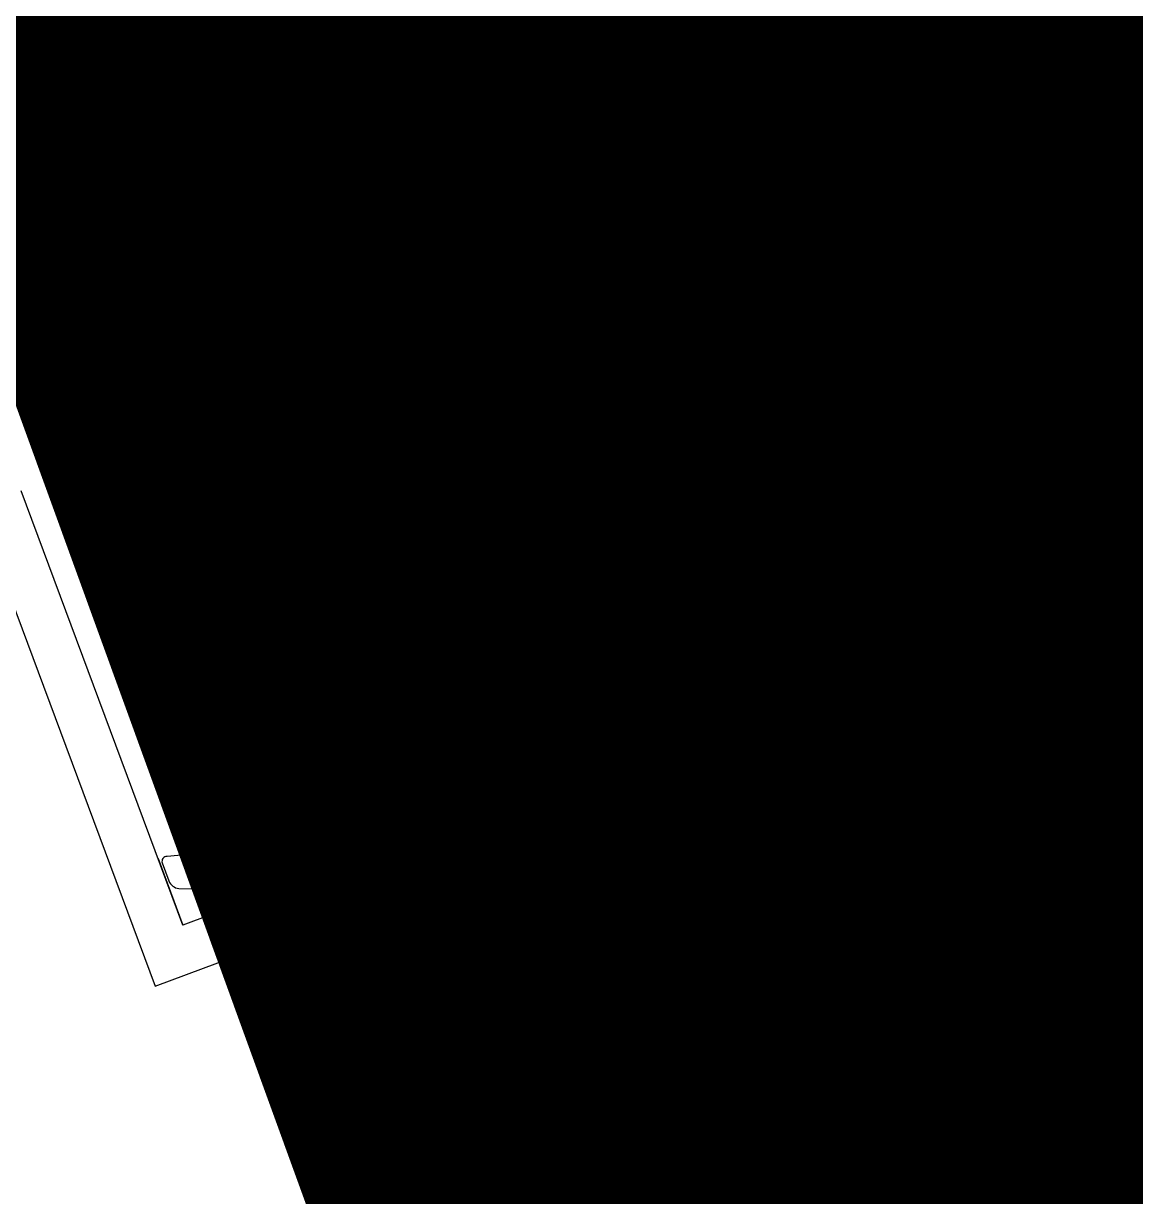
# Model space of a CAD drawing. Extents: x 12199666 to 24617114, y 1197707 to 2548648.
# Drawn here: x 12289823.94 to 12289870.87, y 1271984.52 to 1272034.03 of the extents above; entities that cross this region are included whole.
import ezdxf

# ---------------------------------------------------------------- set-up
doc = ezdxf.new("R2010")
doc.units = 0
doc.header["$LTSCALE"] = 10
doc.header["$MEASUREMENT"] = 0
for name, pattern in [('TX-PLAN-T1-F11$0$ACAD_ISO04W100', [30, 24, -3, 0, -3]), ('TX-PLAN-T1-F11$0$CONTINOUS', [0]), ('TX-PLAN-T1-F11$0$DASHED', [0.75, 0.5, -0.25])]:
    doc.linetypes.add(name, pattern=pattern)
for name, color, linetype in [('TX-PLAN-T1-F11$0$01', 1, 'Continuous'), ('TX-PLAN-T1-F11$0$F-Alum', 4, 'Continuous'), ('TX-PLAN-T1-F11$0$F-center', 6, 'TX-PLAN-T1-F11$0$ACAD_ISO04W100'), ('TX-PLAN-T1-F11$0$F-dashed line', 8, 'TX-PLAN-T1-F11$0$DASHED'), ('TX-PLAN-T1-F11$0$F-Glass', 5, 'Continuous'), ('TX-PLAN-T1-F11$0$F_MISC', 8, 'Continuous'), ('TX-PLAN-T1-F11$0$HAT', 155, 'Continuous'), ('TX-PLAN-T1-F11$0$Hatch', 8, 'Continuous'), ('TX-PLAN-T1-F11$0$Hatch @ 1 VP1', 8, 'Continuous'), ('TX-PLAN-T1-F11$0$Hatch @ 1 VPModel', 8, 'Continuous'), ('TX-PLAN-T1-F11$0$PJ', 4, 'Continuous'), ('TX-PLAN-T1-F11$0$TC', 4, 'Continuous')]:
    doc.layers.add(name, color=color, linetype=linetype)
for name, color, linetype, lineweight in [('TX-PLAN-T1-F11$0$_EDO-ALUMINIUM-SECTION', 90, 'Continuous', 30), ('TX-PLAN-T1-F11$0$A-ANNO-SYMB', 7, 'Continuous', 25), ('TX-PLAN-T1-F11$0$幕墙线', 114, 'Continuous', 30)]:
    doc.layers.add(name, color=color, linetype=linetype, lineweight=lineweight)
doc.layers.add('TX-PLAN-T1-F11$0$bangong', color=5, linetype='Continuous', true_color=0x0000ff)

# ---------------------------------------------------------------- blocks, each defined once
blk = doc.blocks.new('*U340')
at = {"layer": 'TX-PLAN-T1-F11$0$Hatch @ 1 VP1'}
h = blk.add_hatch(dxfattribs=at)
h.set_pattern_fill('M_GASKET-PISA', color=256, style=0, pattern_type=2)
h.set_pattern_definition([(35.42361603529756, (46.60972058696914, 1.263505759628975), (-0.8694256507828639, 1.222333439680349), []), (125.4236160352975, (46.60972058696914, 1.263505759628975), (-1.222333439680349, -0.8694256507828639), [])])
edge = h.paths.add_edge_path()
edge.add_arc((-1.005758292417113, 2.700000001565058), 1.500000000000064, 269.9999999999914, 310.5724313148193)
edge.add_line((-0.03014508089836454, 1.560623478412708), (1.229683999648614, 2.639376524703948))
edge.add_arc((2.205297211167363, 1.500000001551598), 1.500000000000089, 89.99999999999142, 130.5724313148186, ccw=False)
edge.add_line((2.20529721116759, 3.000000001551598), (2.741785272946117, 3.00000000156524))
edge.add_arc((2.741785272946345, 6.00000000156524), 3.000000000000028, 269.9999999999956, 323.2382780301331)
edge.add_line((5.145179432466875, 4.204534459154274), (7.713046174758574, 7.641857975019775))
edge.add_arc((7.793159313408751, 7.58200912360553), 0.09999999999985255, 115.93827802975, 143.2382780298942, ccw=False)
edge.add_line((7.749419046879666, 7.671935699677306), (9.503507258835953, 8.525123814462859))
edge.add_arc((9.394279516007828, 8.750000003056812), 0.249999999999963, 295.9069544241082, 449.9999999998437)
edge.add_line((9.39427951600851, 9.000000003056812), (6.620583798811595, 9.000000003062269))
edge.add_line((6.620583798811595, 9.000000003062269), (4.773622509620282, 8.04671219667307))
edge.add_arc((3.62699862340969, 10.26825527831079), 2.499999999999945, 214.0621029693552, 297.299999999996, ccw=False)
edge.add_arc((1.307391891253701, 8.70000000312939), 0.2999999999997213, 34.06210296926611, 89.99999999978287)
edge.add_line((1.307391891254838, 9.000000003128662), (-1.589216802361761, 9.000000003135028))
edge.add_arc((-1.589216802362216, 8.750000003135028), 0.2499999999999152, 89.99999999989583, 256.4770942316625)
edge.add_line((-1.64767532243286, 8.506930874220416), (-0.02726917610675628, 8.096945104279257))
edge.add_arc((-0.05179766443939116, 7.999999999915417), 0.0999999999999834, -90.00000000013023, 75.80132993312759, ccw=False)
edge.add_line((-0.05179766443961853, 7.899999999915053), (-0.108955418213327, 7.899999999915053))
edge.add_arc((-0.1089554182137817, 10.39999999991505), 2.499999999999434, 215.2344178976467, 270.00000000001046, ccw=False)
edge.add_arc((-2.2326314786485, 8.900000003135574), 0.1000000000007252, 35.234417898605, 90.00000000078164)
edge.add_line((-2.232631478649864, 9.000000003135938), (-4.881168839528527, 9.000000003142304))
edge.add_arc((-4.881168839528982, 8.750000003142304), 0.2500000000000154, 89.99999999989578, 256.4770942317193)
edge.add_line((-4.939627359599399, 8.506930874227692), (-3.319221213273295, 8.096945104286533))
edge.add_arc((-3.34374970160593, 7.999999999922693), 0.0999999999999834, -90.00000000013023, 75.80132993312759, ccw=False)
edge.add_line((-3.343749701606157, 7.899999999922329), (-3.400907455379411, 7.899999999922329))
edge.add_arc((-3.400907455379865, 10.39999999992233), 2.499999999999949, 214.3262280799825, 270.0000000000104, ccw=False)
edge.add_arc((-5.548092091564513, 8.933849210224253), 0.1000000000000372, 34.32622808016425, 110.1544525972612)
edge.add_arc((-6.443927377176806, 11.37464398673728), 2.499999999999543, 265.3665045616222, 290.154452597025, ccw=False)
edge.add_line((-6.645881460149894, 8.88281442828611), (-8.091786761774756, 9.000000003144123))
edge.add_arc((-8.111982170071997, 8.750817047299279), 0.2499999999999778, 85.36650456163848, 250.7880419743665)
edge.add_line((-8.194248104436383, 8.514740119067937), (-7.412072788158412, 8.239907198840228))
edge.add_arc((-8.075076055456293, 6.352997909141777), 1.999999999999966, 8.473551534714375, 70.64005609634751, ccw=False)
edge.add_line((-6.096908078050546, 6.64770361517094), (-5.244518011203127, 2.024790390883936))
edge.add_arc((-4.749999999999773, 2.098627621301603), 0.5000000000001517, 188.4921821239047, 359.9999999997688)
edge.add_line((-4.249999999999773, 2.098627621299784), (-4.249999999999773, 2.700000001565058))
edge.add_arc((-3.949999999999818, 2.700000001565058), 0.3000000000000682, 90, 180.0000000000217, ccw=False)
edge.add_line((-3.949999999999818, 3.00000000156524), (-1.55130166063168, 3.00000000156524))
edge.add_arc((-1.55130166063168, 2.700000001565058), 0.3000000000000966, 2.7114310796605423e-11, 90, ccw=False)
edge.add_line((-1.251301660631498, 2.700000001565058), (-1.251301660631498, 1.400000001564877))
edge.add_arc((-1.051301660631452, 1.400000001564877), 0.1999999999999602, 180.0000000000408, 270)
edge.add_line((-1.051301660631452, 1.200000001565058), (-1.00575829241734, 1.200000001565058))
edge = h.paths.add_edge_path(flags=16)
edge.add_arc((-1.310476532774146, 5.200000001565058), 0.4999999999999456, 188.3111422397304, 269.9999999999739)
edge.add_line((-1.310476532774373, 4.700000001565058), (1.520024613216037, 4.700000001565058))
edge.add_arc((1.520024613216037, 5.200000001565058), 0.4999999999999762, 270, 323.238278030144)
edge.add_line((1.920590306469421, 4.900755744496564), (2.29411737345049, 5.400755744496564))
edge.add_arc((1.893551680196879, 5.700000001565058), 0.5000000000000022, 323.2382780301569, 450)
edge.add_line((1.893551680196879, 6.200000001565058), (-1.456559369031083, 6.200000001565058))
edge.add_arc((-1.456559369031311, 5.700000001565058), 0.4999999999998603, 89.99999999997395, 188.3111422397347)
edge.add_line((-1.95130821782368, 5.627725686498707), (-1.80522538156697, 5.127725686498707))
at = {"layer": 'TX-PLAN-T1-F11$0$Hatch @ 1 VPModel'}
h = blk.add_hatch(dxfattribs=at)
h.set_pattern_fill('M_GASKET-PISA', color=256, style=0, pattern_type=2)
h.set_pattern_definition([(45, (45.74999999999977, 8.999999999998408), (-1.060660171779821, 1.060660171779821), []), (135, (45.74999999999977, 8.999999999998408), (-1.060660171779821, -1.060660171779821), [])])
edge = h.paths.add_edge_path()
edge.add_arc((-1.005758292417113, 2.700000001565058), 1.500000000000064, 269.9999999999914, 310.5724313148193)
edge.add_line((-0.03014508089836454, 1.560623478412708), (1.229683999648614, 2.639376524703948))
edge.add_arc((2.205297211167363, 1.500000001551598), 1.500000000000089, 89.99999999999142, 130.5724313148186, ccw=False)
edge.add_line((2.20529721116759, 3.000000001551598), (2.741785272946117, 3.00000000156524))
edge.add_arc((2.741785272946345, 6.00000000156524), 3.000000000000028, 269.9999999999956, 323.2382780301331)
edge.add_line((5.145179432466875, 4.204534459154274), (7.713046174758574, 7.641857975019775))
edge.add_arc((7.793159313408751, 7.58200912360553), 0.09999999999985255, 115.93827802975, 143.2382780298942, ccw=False)
edge.add_line((7.749419046879666, 7.671935699677306), (9.503507258835953, 8.525123814462859))
edge.add_arc((9.394279516007828, 8.750000003056812), 0.249999999999963, 295.9069544241082, 449.9999999998437)
edge.add_line((9.39427951600851, 9.000000003056812), (6.620583798811595, 9.000000003062269))
edge.add_line((6.620583798811595, 9.000000003062269), (4.773622509620282, 8.04671219667307))
edge.add_arc((3.62699862340969, 10.26825527831079), 2.499999999999945, 214.0621029693552, 297.299999999996, ccw=False)
edge.add_arc((1.307391891253701, 8.70000000312939), 0.2999999999997213, 34.06210296926611, 89.99999999978287)
edge.add_line((1.307391891254838, 9.000000003128662), (-1.589216802361761, 9.000000003135028))
edge.add_arc((-1.589216802362216, 8.750000003135028), 0.2499999999999152, 89.99999999989583, 256.4770942316625)
edge.add_line((-1.64767532243286, 8.506930874220416), (-0.02726917610675628, 8.096945104279257))
edge.add_arc((-0.05179766443939116, 7.999999999915417), 0.0999999999999834, -90.00000000013023, 75.80132993312759, ccw=False)
edge.add_line((-0.05179766443961853, 7.899999999915053), (-0.108955418213327, 7.899999999915053))
edge.add_arc((-0.1089554182137817, 10.39999999991505), 2.499999999999434, 215.2344178976467, 270.00000000001046, ccw=False)
edge.add_arc((-2.2326314786485, 8.900000003135574), 0.1000000000007252, 35.234417898605, 90.00000000078164)
edge.add_line((-2.232631478649864, 9.000000003135938), (-4.881168839528527, 9.000000003142304))
edge.add_arc((-4.881168839528982, 8.750000003142304), 0.2500000000000154, 89.99999999989578, 256.4770942317193)
edge.add_line((-4.939627359599399, 8.506930874227692), (-3.319221213273295, 8.096945104286533))
edge.add_arc((-3.34374970160593, 7.999999999922693), 0.0999999999999834, -90.00000000013023, 75.80132993312759, ccw=False)
edge.add_line((-3.343749701606157, 7.899999999922329), (-3.400907455379411, 7.899999999922329))
edge.add_arc((-3.400907455379865, 10.39999999992233), 2.499999999999949, 214.3262280799825, 270.0000000000104, ccw=False)
edge.add_arc((-5.548092091564513, 8.933849210224253), 0.1000000000000372, 34.32622808016425, 110.1544525972612)
edge.add_arc((-6.443927377176806, 11.37464398673728), 2.499999999999543, 265.3665045616222, 290.154452597025, ccw=False)
edge.add_line((-6.645881460149894, 8.88281442828611), (-8.091786761774756, 9.000000003144123))
edge.add_arc((-8.111982170071997, 8.750817047299279), 0.2499999999999778, 85.36650456163848, 250.7880419743665)
edge.add_line((-8.194248104436383, 8.514740119067937), (-7.412072788158412, 8.239907198840228))
edge.add_arc((-8.075076055456293, 6.352997909141777), 1.999999999999966, 8.473551534714375, 70.64005609634751, ccw=False)
edge.add_line((-6.096908078050546, 6.64770361517094), (-5.244518011203127, 2.024790390883936))
edge.add_arc((-4.749999999999773, 2.098627621301603), 0.5000000000001517, 188.4921821239047, 359.9999999997688)
edge.add_line((-4.249999999999773, 2.098627621299784), (-4.249999999999773, 2.700000001565058))
edge.add_arc((-3.949999999999818, 2.700000001565058), 0.3000000000000682, 90, 180.0000000000217, ccw=False)
edge.add_line((-3.949999999999818, 3.00000000156524), (-1.55130166063168, 3.00000000156524))
edge.add_arc((-1.55130166063168, 2.700000001565058), 0.3000000000000966, 2.7114310796605423e-11, 90, ccw=False)
edge.add_line((-1.251301660631498, 2.700000001565058), (-1.251301660631498, 1.400000001564877))
edge.add_arc((-1.051301660631452, 1.400000001564877), 0.1999999999999602, 180.0000000000408, 270)
edge.add_line((-1.051301660631452, 1.200000001565058), (-1.00575829241734, 1.200000001565058))
edge = h.paths.add_edge_path(flags=16)
edge.add_arc((-1.310476532774146, 5.200000001565058), 0.4999999999999456, 188.3111422397304, 269.9999999999739)
edge.add_line((-1.310476532774373, 4.700000001565058), (1.520024613216037, 4.700000001565058))
edge.add_arc((1.520024613216037, 5.200000001565058), 0.4999999999999762, 270, 323.238278030144)
edge.add_line((1.920590306469421, 4.900755744496564), (2.29411737345049, 5.400755744496564))
edge.add_arc((1.893551680196879, 5.700000001565058), 0.5000000000000022, 323.2382780301569, 450)
edge.add_line((1.893551680196879, 6.200000001565058), (-1.456559369031083, 6.200000001565058))
edge.add_arc((-1.456559369031311, 5.700000001565058), 0.4999999999998603, 89.99999999997395, 188.3111422397347)
edge.add_line((-1.95130821782368, 5.627725686498707), (-1.80522538156697, 5.127725686498707))
blk = doc.blocks.new('TX-PLAN-T1-F11$0$A$C08103915')
at = {"layer": 'TX-PLAN-T1-F11$0$Hatch'}
blk.add_blockref('*U340', (0, 0), dxfattribs=at)
blk = doc.blocks.new('*U170')
at = {"layer": 'TX-PLAN-T1-F11$0$HAT'}
h = blk.add_hatch(dxfattribs=at)
h.set_pattern_fill('ANSI33', color=256, scale=0.8333333333333334)
h.set_pattern_definition([(45, (-71600.10462562989, -19870.70319001427), (-1.870886691889406, 1.870886691889406), []), (45, (-71598.23373812989, -19870.70319001427), (-1.870886691889406, 1.870886691889406), [1.322916666666667, -0.6614583333333337])])
edge = h.paths.add_edge_path()
edge.add_arc((5, 18.47060166783501), 19.13538936034043, 254.8530260690202, 285.14697393097975, ccw=False)
edge.add_line((0, -5.921189464667496e-16), (0, -7.911287266330572))
edge.add_arc((5, -8.171557151248035), 5.006769458742329, 2.979783772836811, 177.0202162271633, ccw=False)
edge.add_line((10, -7.911287266330572), (10, -8.881784197001252e-16))
h = blk.add_hatch(dxfattribs=at)
h.set_pattern_fill('HEX', color=256, scale=0.8333333333333334)
h.set_pattern_definition([(0, (-71600.10462562989, -19870.70319001427), (0, 1.374815), [0.79375, -1.5875]), (120, (-71600.10462562989, -19870.70319001427), (-1.190624715503903, -0.6874074999999996), [0.7937499999999992, -1.587499999999998]), (59.99999999999999, (-71599.31087562989, -19870.70319001427), (-1.190624715503903, 0.6874075000000001), [0.7937499999999998, -1.5875])])
edge = h.paths.add_edge_path()
edge.add_arc((5, -8.17155715124803), 5.006769458742329, 0, 360)
at = {"layer": 'TX-PLAN-T1-F11$0$01'}
blk.add_lwpolyline([(10, -5.921189464667496e-16, -0.1329575385010826), (0, -5.921189464667496e-16), (0, -7.911287266330572, -0.9492999147649731), (10, -7.911287266330572)], format="xyb", close=True, dxfattribs=at)
blk.add_circle((5, -8.17155715124803), 5.006769458742329, dxfattribs=at)
blk = doc.blocks.new('*U163')
at = {"linetype": 'Continuous'}
blk.add_hatch(color=4, dxfattribs=at).paths.add_polyline_path([(-39.56000000512402, 1.000000000547189), (-39.55999974921176, 715.1501505394342), (-41.07999974921176, 715.1501505388864), (-41.08000000512402, 0.9999999999995453)])
at = {"layer": 'TX-PLAN-T1-F11$0$TC'}
h = blk.add_hatch(dxfattribs=at)
h.set_pattern_fill('ANSI31', color=256, scale=0.5, style=0)
h.set_pattern_definition([(45, (41571.46289831595, 2291.421798867439), (-1.122532015133644, 1.122532015133644), [])])
h.paths.add_polyline_path([(-32.06000000512402, 19.99999538405465), (-32.06000001701294, 11.49999538405465), (-33.56000002024346, 11.49999538405465), (-33.56000000835455, 19.99999538405465)])
h = blk.add_hatch(dxfattribs=at)
h.set_pattern_fill('ANSI31', color=256, scale=0.5, style=0)
h.set_pattern_definition([(45, (41571.46289831595, 2291.421798879027), (-1.122532015133644, 1.122532015133644), [])])
h.paths.add_polyline_path([(-23.06000000865286, 19.99999538405465), (-23.05999999676395, 11.49999538405465), (-21.55999999353342, 11.49999538405465), (-21.56000000542234, 19.99999538405465)])
h = blk.add_hatch(dxfattribs=at)
h.set_pattern_fill('ANSI31', color=256, scale=0.5, style=0)
h.set_pattern_definition([(45, (41571.46289831595, 2291.421798876314), (-1.122532015133644, 1.122532015133644), [])])
h.paths.add_polyline_path([(-23.05999999999447, 19.99999538405465), (-23.05999998811283, 11.49999538405465), (-21.55999998488231, 11.49999538405465), (-21.55999999676395, 19.99999538405465)])
h = blk.add_hatch(dxfattribs=at)
h.set_pattern_fill('HONEY', color=256, scale=0.3, style=0)
h.set_pattern_definition([(0, (41571.46289831595, 2291.421798879027), (1.42875, 0.8248889999999999), [0.9524999999999999, -1.905]), (120, (41571.46289831595, 2291.421798879027), (-1.428749829302342, 0.8248892956570172), [0.9524999999999981, -1.904999999999996]), (59.99999999999999, (41571.46289831595, 2291.421798879027), (1.706976584081587e-07, 1.649778295657017), [-1.905, 0.9524999999999999])])
h.paths.add_polyline_path([(-24.89137084665388, 10.79999538405756), (-23.8599999967523, 11.83136623395914), (-23.8599999967523, 19.19999538405902), (-31.26000000836619, 19.19999538405902), (-31.26000000836619, 11.83136623395914), (-30.22862915846461, 10.79999538405756)])
h = blk.add_hatch(dxfattribs=at)
h.set_pattern_fill('ANSI37', color=256, scale=0.5, style=0)
h.set_pattern_definition([(45, (41571.46289831595, 2291.421798879027), (-1.122532015133644, 1.122532015133644), []), (135, (41571.46289831595, 2291.421798879027), (-1.122532015133644, -1.122532015133644), [])])
edge = h.paths.add_edge_path()
edge.add_line((-27.560000006521, 9.999995384054653), (-30.56000000835455, 9.999995384054653))
edge.add_line((-30.56000000835455, 9.999995384054653), (-32.06000000835455, 11.49999538405465))
edge.add_line((-32.06000000835455, 11.49999538405465), (-33.56000000512402, 11.49999538405465))
edge.add_line((-33.56000000512402, 11.49999538405465), (-33.56000000512402, 1.000000001267761))
edge.add_line((-33.56000000512402, 1.000000001267761), (-34.56000000512402, 1.267761007284207e-09))
edge.add_arc((-27.56000000688844, -31.14559677375994), 31.92253433623205, 77.33320347818409, 102.66679652181591, ccw=False)
edge.add_line((-20.56000000865286, 1.267761007284207e-09), (-21.56000000865286, 1.000000001267761))
edge.add_line((-21.56000000865286, 1.000000001267761), (-21.56000000865286, 11.49999538405465))
edge.add_line((-21.56000000865286, 11.49999538405465), (-23.06000000542234, 11.49999538405465))
edge.add_line((-23.06000000542234, 11.49999538405465), (-24.56000000542234, 9.999995384054653))
edge.add_line((-24.56000000542234, 9.999995384054653), (-27.560000006521, 9.999995384054653))
at = {"color": 4, "linetype": 'Continuous'}
blk.add_lwpolyline([(-39.56000000512402, 1.000000000547189), (-39.55999974921176, 715.1501505394342), (-41.07999974921176, 715.1501505388864), (-41.08000000512402, 0.9999999999995453)], close=True, dxfattribs=at)
at = {"layer": 'TX-PLAN-T1-F11$0$F-Glass'}
for points in [[(-49.07999974921176, 715.1501505388866), (-49.08000000512402, 0.9999999999995453), (-48.08000000512402, -4.547473508864641e-13), (-42.08000000512402, -4.547473508864641e-13), (-41.08000000512402, 0.9999999999995453), (-41.07999974921176, 715.1501505388868)], [(-33.55999974921176, 715.150150540155), (-33.56000000512402, 1.000000001267765), (-34.56000000512402, 1.267764559997886e-09), (-38.56000000512402, 5.471889608088532e-10), (-39.56000000512402, 1.000000000547189), (-39.55999974921176, 715.1501505394344)], [(-21.55999974408948, 715.150150540155), (-21.55999999999447, 1.000000001267765), (-20.55999999999447, 1.267764559997886e-09), (-16.55999999999447, 1.267764559997886e-09), (-15.55999999999447, 1.000000001267765), (-15.55999974408948, 715.150150540155)]]:
    blk.add_lwpolyline(points, dxfattribs=at)
at = {"layer": 'TX-PLAN-T1-F11$0$PJ'}
for points in [[(-32.06000000512402, 19.99999538405465), (-32.06000001701294, 11.49999538405465), (-33.56000002024346, 11.49999538405465), (-33.56000000835455, 19.99999538405465)], [(-23.06000000865286, 19.99999538405465), (-23.05999999676395, 11.49999538405465), (-21.55999999353342, 11.49999538405465), (-21.56000000542234, 19.99999538405465)], [(-23.05999999999447, 19.99999538405465), (-23.05999998811283, 11.49999538405465), (-21.55999998488231, 11.49999538405465), (-21.55999999676395, 19.99999538405465)]]:
    blk.add_lwpolyline(points, close=True, dxfattribs=at)
at = {"layer": 'TX-PLAN-T1-F11$0$PJ', "ltscale": 3}
for points in [[(-24.55999999676395, 9.999995384054653), (-23.05999999676395, 11.49999538405465), (-23.05999999676395, 19.99999538405465), (-32.06000000835455, 19.99999538405465), (-32.06000000835455, 11.49999538405465), (-30.56000000835455, 9.999995384054653)], [(-24.89137084665388, 10.79999538405756), (-23.8599999967523, 11.83136623395914), (-23.8599999967523, 19.19999538405902), (-31.26000000836619, 19.19999538405902), (-31.26000000836619, 11.83136623395914), (-30.22862915846461, 10.79999538405756)]]:
    blk.add_lwpolyline(points, close=True, dxfattribs=at)
at = {"layer": 'TX-PLAN-T1-F11$0$PJ'}
blk.add_lwpolyline([(-27.560000006521, 9.999995384054653), (-30.56000000835455, 9.999995384054653), (-32.06000000835455, 11.49999538405465), (-33.56000000512402, 11.49999538405465), (-33.56000000512402, 1.000000001267761), (-34.56000000512402, 1.267761007284207e-09, -0.1109910802000259), (-20.56000000865286, 1.267761007284207e-09), (-21.56000000865286, 1.000000001267761), (-21.56000000865286, 11.49999538405465), (-23.06000000542234, 11.49999538405465), (-24.56000000542234, 9.999995384054653)], format="xyb", close=True, dxfattribs=at)
at = {"layer": 'TX-PLAN-T1-F11$0$TC', "color": 9, "linetype": 'Continuous'}
for p, q in [((-48.08000000512402, -4.547473508864641e-13), (-48.07999974921176, 715.1501505388866)), ((-42.08000000512402, -4.547473508864641e-13), (-42.07999974921176, 715.1501505388868)), ((-38.56000000512402, 5.471889608088532e-10), (-38.55999974921176, 715.1501505394344)), ((-34.56000000512402, 1.267764559997886e-09), (-34.55999974921176, 715.150150540155)), ((-20.55999999999447, 1.267764559997886e-09), (-20.55999974408948, 715.150150540155)), ((-16.55999999999447, 1.267764559997886e-09), (-16.55999974408948, 715.150150540155))]:
    blk.add_line(p, q, dxfattribs=at)
blk = doc.blocks.new('TX-PLAN-T1-F11$0$ld')
blk.add_lwpolyline([(2, 3.637978807091713e-12), (2, 5.599999999954889), (1.5, 6.099999999954889), (-1.5, 6.099999999954889), (-2, 5.599999999954889), (-2, -3.637978807091713e-12)])
at = {"layer": 'TX-PLAN-T1-F11$0$A-ANNO-SYMB', "color": 0}
blk.add_line((-2, -3.637978807091713e-12), (2, 3.637978807091713e-12), dxfattribs=at)
at = {"layer": 'TX-PLAN-T1-F11$0$F-center'}
blk.add_lwpolyline([(0, -0.6418073780077975), (0, 6.887223995901877)], dxfattribs=at)
at = {"layer": 'TX-PLAN-T1-F11$0$F-dashed line'}
for points in [[(1.299999999988358, 3.637978807091713e-12), (1.299999999988358, 1.519894829230907), (0.7404679261962883, 1.999999999952706), (-0.7404679261962883, 1.999999999952706), (-1.299999999988358, 1.519894829230907), (-1.299999999988358, -3.637978807091713e-12)], [(-0.5557468123733997, 0), (-0.5557468123733997, 1.999999999952706)], [(0.5557468123733997, 0), (0.5557468123733997, 1.999999999952706)]]:
    blk.add_lwpolyline(points, dxfattribs=at)
blk = doc.blocks.new('*U193')
at = {"layer": 'TX-PLAN-T1-F11$0$F-Alum'}
blk.add_lwpolyline([(473.7119150084909, -599.2988515140751), (475.4436870599166, -598.2983688498207), (476.4441697243601, -600.0301409013337), (500.0577016519383, -586.3880869724089), (499.4252806827426, -585.2934078017715), (499.4164095895831, -585.1463000204094), (499.4975773838814, -585.0232911393541), (501.2667130958289, -584.001221339262), (501.3808508836664, -583.9352813521982), (501.5368297582027, -584.0735180404299), (501.9489546776749, -584.7868792145746), (501.1499901625793, -585.248459124341), (501.8648361156229, -586.4858105297317), (506.6015543118119, -583.7493010650505), (505.8867083590012, -582.5119496595871), (505.0877438439056, -582.9735295692808), (504.6756189246662, -582.2601683951216), (504.6337778379675, -582.0559917198116), (504.7149456322659, -581.9329828387272), (506.4840813442133, -580.9109130386933), (506.63118912559, -580.90204194549), (506.7541980065871, -580.9832097398466), (507.6503789238632, -582.5344400618924), (508.3352056511212, -582.1388001393061), (509.3243054575287, -583.8508669573057), (509.3052286580205, -583.8618880568538)], dxfattribs=at)
blk.add_lwpolyline([(494.8519890848547, -603.7994513208978), (515.2526503666304, -592.0135269059829), (509.2227795810904, -581.5762165036285), (508.3568938372191, -582.0764583237324), (509.5112178020645, -584.0745173121395), (507.7794463143218, -585.0750009522017, 1), (508.7799299543258, -586.8067724399589), (509.6458156981971, -586.3065306199424), (512.5203952384181, -591.2822390548536), (509.9227380075026, -592.7829645162565), (509.9227380093653, -592.7829645187594), (512.5203952402808, -591.2822390573419), (512.520395238651, -591.2822390583169), (495.5832769325934, -601.067196193093)], format="xyb", dxfattribs=at)
at = {"layer": 'TX-PLAN-T1-F11$0$F-Alum', "linetype": 'TX-PLAN-T1-F11$0$CONTINOUS', "ltscale": 15555}
blk.add_lwpolyline([(467.5964193237014, -607.9580125833891), (503.7120713072363, -587.0931818447134, -0.2963790067036685), (504.2562180578243, -587.1217130389268), (509.5048460268881, -591.414830050373), (509.7787096002139, -592.4164107431134, 0.5575365158333588), (510.0783953033388, -592.5775490900851), (510.7740861696657, -592.1756327085313, 0.2840790438404123), (511.0230586079415, -591.712592832002), (510.4276106373873, -587.9536942196864, 0.1428492727586986), (510.3876624978147, -587.7905220380635), (509.6092513059266, -586.4431433763093), (508.8299541363958, -586.8933610143285, -1), (507.7294221322518, -584.988412377832), (509.1581635049079, -584.1629961035942, 0.414213562373095), (509.2678566819523, -583.753157834406), (509.2678566819523, -583.753157834406)], format="xyb", dxfattribs=at)
at = {"layer": 'TX-PLAN-T1-F11$0$F_MISC', "xscale": -1}
for name, p, rotation in [('*U163', (455.0536482434254, -547.0122760293452), 300.0159999954287), ('*U170', (470.1903338946868, -593.2032168353762, -7.751101684824493e-07), 210.0159999748984)]:
    blk.add_blockref(name, p, dxfattribs=dict(at, rotation=rotation))
at = {"layer": 'TX-PLAN-T1-F11$0$F_MISC', "extrusion": (-4.753630675954406e-07, 1.025034717925372e-06, 0.9999999999993616), "xscale": -1, "rotation": 30.0159998354306}
blk.add_blockref('TX-PLAN-T1-F11$0$A$C08103915', (504.5562576858272, -585.4893207987, -0.000829449095474531), dxfattribs=at)
at = {"layer": 'TX-PLAN-T1-F11$0$F_MISC', "rotation": 120.0159999754226}
blk.add_blockref('TX-PLAN-T1-F11$0$ld', (511.3775871859398, -585.3060469798511), dxfattribs=at)
blk = doc.blocks.new('TX-PLAN-T1-F11$0$A$C21521A5F')
at = {"rotation": 90}
blk.add_blockref('*U193', (388.7170751225203, 7760.219757124782, 0.0004146164392175001), dxfattribs=at)
blk = doc.blocks.new('TX-PLAN-T1-F11$0$标准层幕墙0118')
at = {"color": 3, "rotation": 180}
blk.add_blockref('TX-PLAN-T1-F11$0$A$C21521A5F', (-5561.283235622803, 27660.21975712452, -0.0004146164392191662), dxfattribs=at)
blk = doc.blocks.new('TX-PLAN-T1-F11')
at = {"layer": 'TX-PLAN-T1-F11$0$bangong', "const_width": 100}
blk.add_lwpolyline([(12289481.03025888, 1266608.972350374), (12289076.83660812, 1267722.015619085), (12289059.12220389, 1267769.541596582), (12289748.39305415, 1268025.945963967), (12289751.99313147, 1268030.603347793), (12289730.57375855, 1268088.069386329), (12289326.38010778, 1269201.11265504), (12289308.66570356, 1269248.638632538), (12289997.93655382, 1269505.042999923), (12290001.53663114, 1269509.700383749), (12289980.11725822, 1269567.166422285), (12289575.92360746, 1270680.209690996), (12289558.20920323, 1270727.735668493), (12290247.48005349, 1270984.140035878), (12290251.08013081, 1270988.797419704), (12290229.66075789, 1271046.26345824), (12289825.46710713, 1272159.306726951), (12289807.7527029, 1272206.832704449), (12290497.02355316, 1272463.237071834), (12290500.62363048, 1272467.89445566), (12290479.20425756, 1272525.360494195), (12290075.0106068, 1273638.403762907)], dxfattribs=at)
at = {"layer": 'TX-PLAN-T1-F11$0$幕墙线'}
blk.add_lwpolyline([(12287809.69785929, 1256263.020034649), (12287297.19176062, 1257242.376451005), (12288003.54438968, 1257612.017322132), (12287549.95968666, 1258829.069781929), (12288253.08414349, 1259091.112961787), (12287799.50718447, 1260308.168307926), (12288502.62764307, 1260570.209997987), (12288049.05068414, 1261787.265343881), (12288752.17114274, 1262049.307033943), (12288298.59018567, 1263266.360889796), (12289001.71464241, 1263528.404069898), (12288548.13768348, 1264745.459415792), (12289251.25814208, 1265007.501105854), (12288797.67718501, 1266224.554961707), (12289500.80164175, 1266486.598141809), (12289047.22468282, 1267703.653487704), (12289750.34514152, 1267965.69517752), (12289296.76418435, 1269182.749033618), (12289999.88864109, 1269444.79221372), (12289546.30768402, 1270661.846069573), (12290249.43214086, 1270923.889249431), (12289795.8511837, 1272140.943105529), (12290498.97564053, 1272402.986285386), (12290045.39468336, 1273620.040141484)], dxfattribs=at)
at = {"layer": 'TX-PLAN-T1-F11$0$_EDO-ALUMINIUM-SECTION', "rotation": 350.4236156863823}
blk.add_blockref('TX-PLAN-T1-F11$0$标准层幕墙0118', (12293055.45042718, 1251790.443008234), dxfattribs=at)

msp = doc.modelspace()

# ---------------------------------------------------------------- block references
msp.add_blockref('TX-PLAN-T1-F11', (0, 0))

doc.saveas('drawing.dxf')
